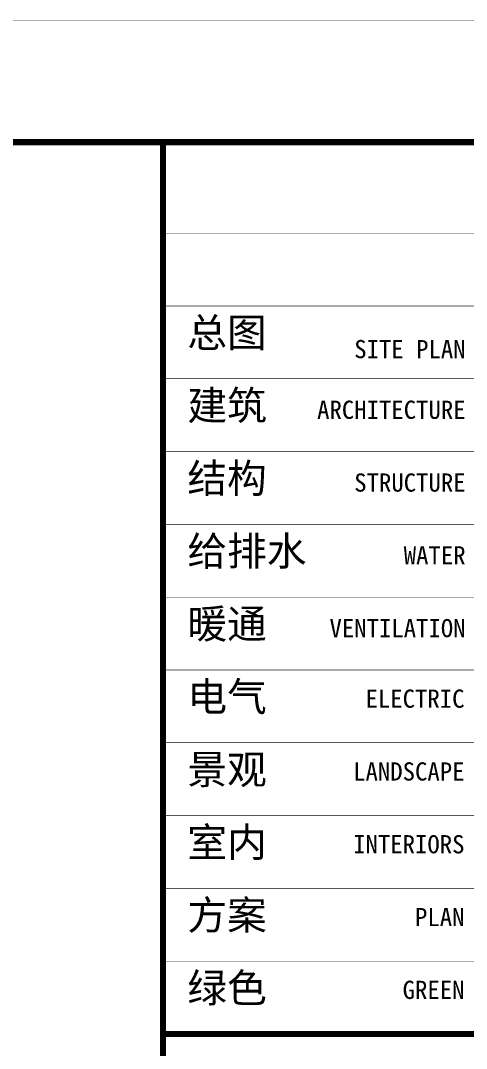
# Model space of a CAD drawing. Extents: x -67167 to 417929, y -86205 to 407116.
# Drawn here: x 409251 to 412928, y 324214 to 332685 of the extents above; entities that cross this region are included whole.
import ezdxf
from ezdxf.enums import TextEntityAlignment as Align

# ---------------------------------------------------------------- set-up
doc = ezdxf.new("R2010")
doc.units = 0
doc.header["$LTSCALE"] = 1000
doc.layers.add('SHEET_LINE', color=6, linetype='Continuous')
doc.styles.add('图签信息$0$华文细黑', font='STXIHEI.TTF', dxfattribs={"height": 10})

# ---------------------------------------------------------------- blocks, each defined once
blk = doc.blocks.new('图签信息')
at = {"const_width": 0.5}
for points in [[(-65, 574), (-65, 500.5), (0, 500.5), (0, 574)], [(-65, 0), (0, 0), (0, 500.5), (-65, 500.5)]]:
    blk.add_lwpolyline(points, close=True, dxfattribs=at)
at = {"const_width": 0.05}
for points in [[(-65, 566.5), (0, 566.5)], [(-65, 560.5), (0, 560.5)], [(-65, 554.5), (0, 554.5)], [(-65, 548.5), (0, 548.5)], [(-65, 542.5), (0, 542.5)], [(-65, 536.5), (0, 536.5)], [(-65, 530.5), (0, 530.5)], [(-65, 524.5), (0, 524.5)], [(-65, 518.5), (0, 518.5)], [(-65, 512.5), (0, 512.5)], [(-65, 512.5), (0, 512.5)], [(-65, 506.5), (0, 506.5)], [(-65, 500.5), (0, 500.5)]]:
    blk.add_lwpolyline(points, dxfattribs=at)
at = {"style": '图签信息$0$华文细黑'}
for s, p in [('总图', (-63, 559.5)), ('建筑', (-63, 553.5)), ('结构', (-63, 547.5)), ('给排水', (-63, 541.5)), ('暖通', (-63, 535.5)), ('电气', (-63, 529.5)), ('景观', (-63, 523.5)), ('室内', (-63, 517.5)), ('方案', (-63, 511.5)), ('绿色', (-63, 505.5))]:
    blk.add_text(s, height=2.4, dxfattribs=at).set_placement(p, align=Align.TOP_LEFT)
for s, p in [('SITE PLAN', (-40.056, 557.698)), ('ARCHITECTURE', (-40.056, 552.698)), ('STRUCTURE', (-40.056, 546.698)), ('WATER', (-40.056, 540.698)), ('VENTILATION', (-40.056, 534.698)), ('ELECTRIC', (-40.145, 528.886)), ('LANDSCAPE', (-40.145, 522.886)), ('INTERIORS', (-40.145, 516.886)), ('PLAN', (-40.145, 510.886)), ('GREEN', (-40.145, 504.886))]:
    blk.add_text(s, height=1.5, dxfattribs=at).set_placement(p, align=Align.TOP_RIGHT)

msp = doc.modelspace()

# ---------------------------------------------------------------- linework, layer by layer
at = {"layer": 'SHEET_LINE'}
for points, const_width in [([(333826.681, 273282.934), (333826.681, 332682.934), (417926.681, 332682.935), (417926.681, 273282.935)], 5), ([(336326.681, 274282.934), (336326.681, 331682.934), (416926.681, 331682.935), (416926.681, 274282.935)], 50)]:
    msp.add_lwpolyline(points, close=True, dxfattribs=dict(at, const_width=const_width))

# ---------------------------------------------------------------- block references
at = {"color": 2, "xscale": 100, "yscale": 100, "zscale": 100, "rotation": 6.766489651874448e-07}
msp.add_blockref('图签信息', (416926.681, 274282.935), dxfattribs=at)

doc.saveas('drawing.dxf')
